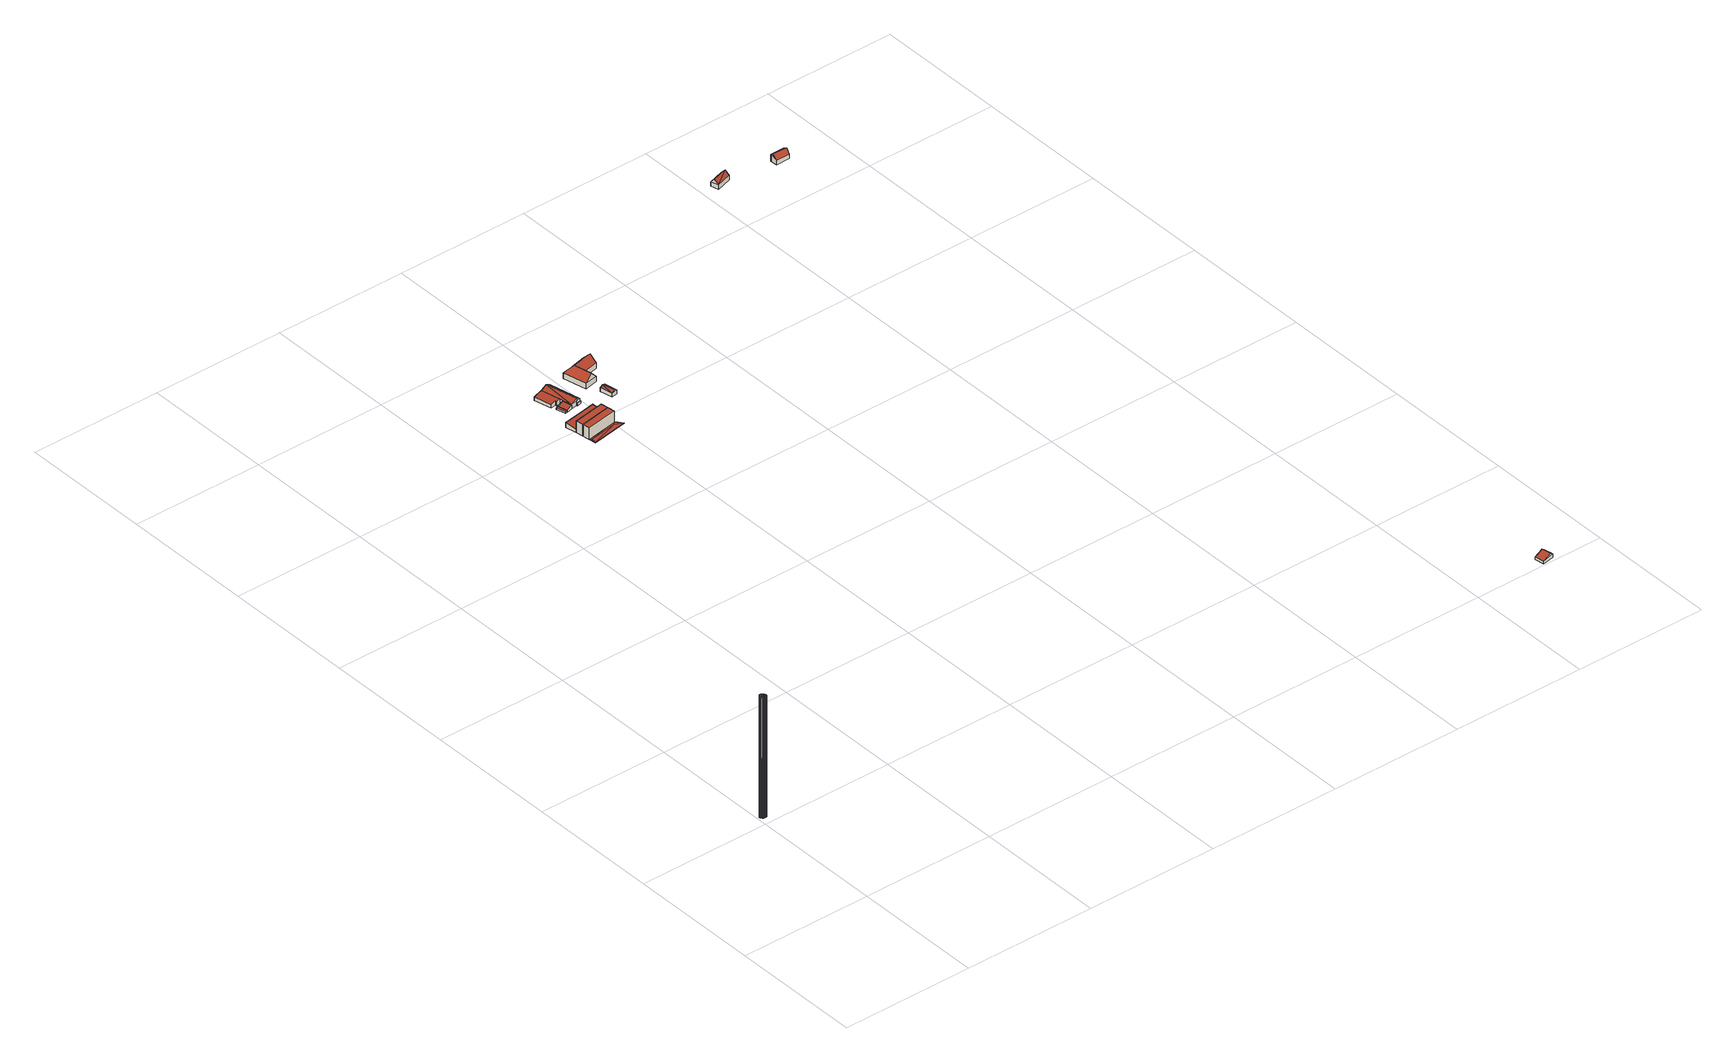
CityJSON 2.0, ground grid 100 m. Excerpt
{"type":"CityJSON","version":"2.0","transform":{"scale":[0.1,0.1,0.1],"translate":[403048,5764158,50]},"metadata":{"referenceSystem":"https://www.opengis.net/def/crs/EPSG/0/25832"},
"CityObjects":{
"building1":{"type":"Building","attributes":{"Geometrietyp2DReferenz":"1000","Gemeindeschluessel":"05515000","function":"51002_1220","roofType":"9999","measuredHeight":93.53},"geometry":[{"type":"Solid","lod":"2","boundaries":[[[[0,1,2]],[[1,3,2]],[[4,5,0]],[[5,1,0]],[[6,7,4]],[[7,5,4]],[[8,9,6]],[[9,7,6]],[[10,11,8]],[[11,9,8]],[[12,13,10]],[[13,11,10]],[[14,15,12]],[[15,13,12]],[[16,17,14]],[[17,15,14]],[[18,19,16]],[[19,17,16]],[[20,21,18]],[[21,19,18]],[[22,23,20]],[[23,21,20]],[[24,25,22]],[[25,23,22]],[[26,27,24]],[[27,25,24]],[[28,29,26]],[[29,27,26]],[[30,31,28]],[[31,29,28]],[[32,33,30]],[[33,31,30]],[[34,35,32]],[[35,33,32]],[[36,37,34]],[[37,35,34]],[[38,39,36]],[[39,37,36]],[[2,3,38]],[[3,39,38]],[[3,1,39]],[[1,5,39]],[[5,7,39]],[[7,9,39]],[[9,11,39]],[[11,13,39]],[[13,15,39]],[[15,17,39]],[[17,19,39]],[[19,21,39]],[[21,23,39]],[[23,25,39]],[[25,27,39]],[[27,29,39]],[[29,31,39]],[[31,33,39]],[[33,35,39]],[[35,37,39]],[[0,2,4]],[[2,38,4]],[[38,36,4]],[[36,34,4]],[[34,32,4]],[[32,30,4]],[[30,28,4]],[[28,26,4]],[[26,24,4]],[[24,22,4]],[[22,20,4]],[[20,18,4]],[[18,16,4]],[[16,14,4]],[[14,12,4]],[[12,10,4]],[[10,8,4]],[[8,6,4]]]],"semantics":{"surfaces":[{"type":"WallSurface"},{"type":"GroundSurface"},{"type":"RoofSurface"}],"values":[[0,0,0,0,0,0,0,0,0,0,0,0,0,0,0,0,0,0,0,0,0,0,0,0,0,0,0,0,0,0,0,0,0,0,0,0,0,0,0,0,1,1,1,1,1,1,1,1,1,1,1,1,1,1,1,1,1,1,2,2,2,2,2,2,2,2,2,2,2,2,2,2,2,2,2,2]]}}]},
"building2":{"type":"Building","attributes":{"Gemeindeschluessel":"05515000","Geometrietyp2DReferenz":"3000","function":"51003_1201","roofType":"1000","measuredHeight":9},"geometry":[{"type":"Solid","lod":"2","boundaries":[[[[40,41,42,43]],[[44,45,41,40]],[[46,47,45,44]],[[43,42,47,46]],[[44,40,43,46]],[[41,45,47,42]]]],"semantics":{"surfaces":[{"type":"WallSurface"},{"type":"RoofSurface"},{"type":"GroundSurface"}],"values":[[0,0,0,0,1,2]]}}]},
"building3":{"type":"Building","attributes":{"Gemeindeschluessel":"05515000","Geometrietyp2DReferenz":"3000","function":"51003_1201","roofType":"5000","measuredHeight":1.42},"geometry":[{"type":"Solid","lod":"2","boundaries":[[[[48,45,47,49]],[[50,51,45,48]],[[52,53,51,50]],[[49,47,53,52]],[[48,54,50]],[[52,55,49]],[[55,54,48]],[[48,49,55]],[[52,50,54]],[[54,55,52]],[[45,51,53,47]]]],"semantics":{"surfaces":[{"type":"WallSurface"},{"type":"RoofSurface"},{"type":"GroundSurface"}],"values":[[0,0,0,0,1,0,1,1,1,1,2]]}}]},
"building4":{"type":"Building","attributes":{"Gemeindeschluessel":"05515000","Geometrietyp2DReferenz":"3000","function":"51003_1201","roofType":"1000","measuredHeight":9},"geometry":[{"type":"Solid","lod":"2","boundaries":[[[[56,57,42,43]],[[58,59,57,56]],[[40,41,59,58]],[[43,42,41,40]],[[58,56,43,40]],[[57,59,41,42]]]],"semantics":{"surfaces":[{"type":"WallSurface"},{"type":"RoofSurface"},{"type":"GroundSurface"}],"values":[[0,0,0,0,1,2]]}}]},
"building5":{"type":"Building","attributes":{"Gemeindeschluessel":"05515000","Geometrietyp2DReferenz":"3000","function":"31001_2700","roofType":"2100","measuredHeight":3.64},"geometry":[{"type":"Solid","lod":"2","boundaries":[[[[60,57,59,61]],[[62,63,57,60]],[[64,65,63,62]],[[66,67,65,64]],[[68,69,67,66]],[[70,71,69,68]],[[72,73,71,70]],[[61,59,73,72]],[[70,68,66,64,62,60,61,72]],[[57,63,65,67,69,71,73,59]]]],"semantics":{"surfaces":[{"type":"WallSurface"},{"type":"RoofSurface"},{"type":"GroundSurface"}],"values":[[0,0,0,0,0,0,0,0,1,2]]}}]},
"building6":{"type":"Building","attributes":{"Gemeindeschluessel":"05515000","Geometrietyp2DReferenz":"3000","function":"51009_1610","roofType":"2100","measuredHeight":1.68},"geometry":[{"type":"Solid","lod":"2","boundaries":[[[[74,75,76,77]],[[78,79,75,74]],[[80,81,79,78]],[[77,76,81,80]],[[78,74,77,80]],[[75,79,81,76]]]],"semantics":{"surfaces":[{"type":"WallSurface"},{"type":"RoofSurface"},{"type":"GroundSurface"}],"values":[[0,0,0,0,1,2]]}}]},
"building7":{"type":"Building","attributes":{"Gemeindeschluessel":"05515000","Geometrietyp2DReferenz":"3000","function":"31001_2700","roofType":"2100","measuredHeight":3.65},"geometry":[{"type":"Solid","lod":"2","boundaries":[[[[82,83,84,85]],[[86,87,83,82]],[[88,89,87,86]],[[90,91,89,88]],[[92,93,91,90]],[[85,84,93,92]],[[90,88,86,82,85,92]],[[83,87,89,91,93,84]]]],"semantics":{"surfaces":[{"type":"WallSurface"},{"type":"RoofSurface"},{"type":"GroundSurface"}],"values":[[0,0,0,0,0,0,1,2]]}}]},
"building8":{"type":"Building","attributes":{"Gemeindeschluessel":"05515000","Geometrietyp2DReferenz":"3000","function":"31001_2700"},"children":["building8-1","building8-2"]},
"building8-1":{"type":"BuildingPart","attributes":{"roofType":"2100","measuredHeight":2.82},"parents":["building8"],"geometry":[{"type":"Solid","lod":"2","boundaries":[[[[94,95,75,74]],[[78,79,96,97]],[[74,75,79,78]],[[97,94,74,78]],[[95,96,79,75]],[[95,94,97,96]]]],"semantics":{"surfaces":[{"type":"WallSurface"},{"type":"RoofSurface"},{"type":"GroundSurface"},{"type":"ClosureSurface"}],"values":[[0,0,0,1,2,3]]}}]},
"building8-2":{"type":"BuildingPart","attributes":{"roofType":"3100","measuredHeight":5.38},"parents":["building8"],"geometry":[{"type":"Solid","lod":"2","boundaries":[[[[98,99,100,101]],[[102,97,96,99,98]],[[103,104,95,94,105]],[[106,107,104,103]],[[108,109,107,106]],[[101,100,109,108]],[[101,108,110]],[[111,110,108]],[[112,110,111,102]],[[106,103,105,102,111]],[[112,102,98]],[[110,112,98,101]],[[108,106,111]],[[99,96,95,104,107,109,100]],[[97,102,105,94]],[[95,96,97,94]]]],"semantics":{"surfaces":[{"type":"WallSurface"},{"type":"RoofSurface"},{"type":"GroundSurface"},{"type":"ClosureSurface"}],"values":[[0,0,0,0,0,0,1,1,1,1,0,0,0,2,0,3]]}}]},
"building9":{"type":"Building","attributes":{"Gemeindeschluessel":"05515000","Geometrietyp2DReferenz":"3000","function":"31001_2700","roofType":"1000","measuredHeight":1.96},"geometry":[{"type":"Solid","lod":"2","boundaries":[[[[113,114,115,116]],[[117,118,114,113]],[[119,120,118,117]],[[116,115,120,119]],[[117,113,116,119]],[[114,118,120,115]]]],"semantics":{"surfaces":[{"type":"WallSurface"},{"type":"RoofSurface"},{"type":"GroundSurface"}],"values":[[0,0,0,0,1,2]]}}]},
"building10":{"type":"Building","attributes":{"Gemeindeschluessel":"05515000","Geometrietyp2DReferenz":"3000","function":"31001_2700","roofType":"5000","measuredHeight":4.01},"geometry":[{"type":"Solid","lod":"2","boundaries":[[[[121,122,123,124]],[[125,126,122,121]],[[127,128,126,125]],[[129,130,128,127]],[[124,123,130,129]],[[127,131,132]],[[132,129,127]],[[131,125,121,124]],[[124,132,131]],[[132,124,129]],[[131,127,125]],[[122,126,128,130,123]]]],"semantics":{"surfaces":[{"type":"WallSurface"},{"type":"RoofSurface"},{"type":"GroundSurface"}],"values":[[0,0,0,0,0,1,1,1,1,0,0,2]]}}]},
"building11":{"type":"Building","attributes":{"Gemeindeschluessel":"05515000","Geometrietyp2DReferenz":"3000","function":"31001_1000","roofType":"5000","measuredHeight":9.37},"address":[{"country":"Germany","locality":"Münster","thoroughfareNumber":"360","thoroughfareName":"Langenhorster Stiege"}],"geometry":[{"type":"Solid","lod":"2","boundaries":[[[[133,134,135,136]],[[137,138,134,133]],[[139,140,138,137]],[[141,142,140,139]],[[143,144,142,141]],[[145,146,144,143]],[[147,148,146,145]],[[136,135,148,147]],[[149,150,151,147,145,152]],[[145,143,152]],[[152,143,141,149]],[[149,141,139,150]],[[151,150,139,137,153]],[[153,137,133,154]],[[133,136,154]],[[153,154,136,147,151]],[[134,138,140,142,144,146,148,135]]]],"semantics":{"surfaces":[{"type":"WallSurface"},{"type":"RoofSurface"},{"type":"GroundSurface"}],"values":[[0,0,0,0,0,0,0,0,1,0,1,1,1,1,0,1,2]]}}]},
"building12":{"type":"Building","attributes":{"Gemeindeschluessel":"05515000","Geometrietyp2DReferenz":"3000","function":"31001_2700","roofType":"5000","measuredHeight":4.42},"geometry":[{"type":"Solid","lod":"2","boundaries":[[[[155,156,157,158]],[[159,160,156,155]],[[161,162,160,159]],[[163,164,162,161]],[[165,166,164,163]],[[167,168,166,165]],[[158,157,168,167]],[[169,159,155,158,170]],[[167,165,163,161,169,170]],[[159,169,161]],[[167,170,158]],[[156,160,162,164,166,168,157]]]],"semantics":{"surfaces":[{"type":"WallSurface"},{"type":"RoofSurface"},{"type":"GroundSurface"}],"values":[[0,0,0,0,0,0,0,1,1,0,0,2]]}}]},
"building13":{"type":"Building","attributes":{"Gemeindeschluessel":"05515000","Geometrietyp2DReferenz":"3000","function":"31001_2460","roofType":"3100","measuredHeight":6.42},"geometry":[{"type":"Solid","lod":"2","boundaries":[[[[171,172,173,174]],[[175,176,172,171]],[[177,178,176,175]],[[174,173,178,177]],[[171,179,175]],[[177,180,174]],[[171,174,180]],[[180,179,171]],[[179,180,177]],[[177,175,179]],[[172,176,178,173]]]],"semantics":{"surfaces":[{"type":"WallSurface"},{"type":"RoofSurface"},{"type":"GroundSurface"}],"values":[[0,0,0,0,0,0,1,1,1,1,2]]}}]},
"building14":{"type":"Building","attributes":{"Gemeindeschluessel":"05515000","Geometrietyp2DReferenz":"3000","function":"31001_1310","roofType":"5000","measuredHeight":6.86},"geometry":[{"type":"Solid","lod":"2","boundaries":[[[[181,182,183,184]],[[185,186,182,181]],[[187,188,186,185]],[[189,190,188,187]],[[184,183,190,189]],[[187,191,192,189]],[[185,181,184,192,191]],[[185,191,187]],[[189,192,184]],[[182,186,188,190,183]]]],"semantics":{"surfaces":[{"type":"WallSurface"},{"type":"RoofSurface"},{"type":"GroundSurface"}],"values":[[0,0,0,0,0,1,1,0,0,2]]}}]}
},
"vertices":[
[50,1070,959],[50,1070,24],[46,1076,959],[46,1076,24],[53,1062,959],[53,1062,24],[53,1054,959],[53,1054,24],[50,1047,959],[50,1047,24],[46,1041,959],[46,1041,24],[40,1036,959],[40,1036,24],[32,1034,959],[32,1034,24],[24,1034,959],[24,1034,24],[17,1036,959],[17,1036,24],[11,1041,959],[11,1041,24],[6,1047,959],[6,1047,24],[3,1054,959],[3,1054,24],[3,1062,959],[3,1062,24],[6,1070,959],[6,1070,24],[11,1076,959],[11,1076,24],[17,1081,959],[17,1081,24],[24,1083,959],[24,1083,24],[32,1083,959],[32,1083,24],[40,1081,959],[40,1081,24],
[2004,4969,97],[2004,4969,7],[1766,4927,7],[1766,4927,97],[2013,4914,97],[2013,4914,7],[1774,4873,97],[1774,4873,7],
[2013,4914,12],[1774,4873,12],[2051,4864,12],[2051,4864,7],[1781,4820,12],[1781,4820,7],[1986,4881,21],[1777,4846,21],
[1758,4983,97],[1758,4983,7],[1995,5024,97],[1995,5024,7],
[1758,4983,33],[1995,5024,33],[1743,5069,43],[1743,5069,7],[1921,5100,43],[1921,5100,7],[1921,5099,43],[1921,5099,7],[2000,5113,43],[2000,5113,7],[2011,5052,36],[2011,5052,7],[1991,5048,36],[1991,5048,7],
[1836,5257,23],[1836,5257,7],[1821,5254,7],[1821,5254,19],[1851,5185,23],[1851,5185,7],[1836,5182,19],[1836,5182,7],
[1877,5288,44],[1877,5288,8],[1846,5433,8],[1846,5433,44],[1845,5281,40],[1845,5281,8],[1843,5291,40],[1843,5291,8],[1804,5283,34],[1804,5283,8],[1775,5417,34],[1775,5417,8],
[1882,5267,35],[1882,5267,7],[1897,5195,7],[1897,5195,35],
[1945,5205,41],[1945,5205,7],[1978,5212,7],[1978,5212,41],[1897,5195,41],[1877,5288,41],[1877,5288,7],[1882,5267,41],[1846,5433,41],[1846,5433,7],[1927,5450,41],[1927,5450,7],[1947,5206,60],[1896,5443,60],[1945,5205,60],
[1978,5212,27],[1978,5212,8],[1945,5205,8],[1945,5205,27],[1979,5203,27],[1979,5203,8],[1947,5197,27],[1947,5197,8],
[2215,5163,39],[2215,5163,8],[2201,5234,8],[2201,5234,39],[2220,5138,39],[2220,5138,8],[2173,5129,39],[2173,5129,8],[2153,5223,39],[2153,5223,8],[2200,5134,48],[2181,5229,48],
[2104,5302,49],[2104,5302,8],[2203,5322,8],[2203,5322,49],[2066,5480,49],[2066,5480,8],[2155,5498,49],[2155,5498,8],[2154,5501,49],[2154,5501,8],[2272,5526,49],[2272,5526,8],[2292,5430,49],[2292,5430,8],[2185,5407,49],[2185,5407,8],[2206,5462,100],[2204,5460,98],[2129,5444,98],[2282,5478,100],[2126,5440,102],[2153,5312,102],
[5533,76,32],[5533,76,12],[5546,4,12],[5546,4,32],[5595,87,55],[5595,87,12],[5619,93,41],[5619,93,12],[5623,68,41],[5623,68,12],[5627,41,42],[5627,41,12],[5632,20,41],[5632,20,12],[5599,88,56],[5612,16,56],
[4113,6414,39],[4113,6414,5],[4228,6449,5],[4228,6449,39],[4096,6472,39],[4096,6472,5],[4210,6507,39],[4210,6507,5],[4104,6443,70],[4219,6478,70],
[4558,6438,56],[4558,6438,6],[4557,6433,6],[4557,6433,59],[4665,6438,56],[4665,6438,6],[4664,6381,40],[4664,6381,6],[4558,6381,40],[4558,6381,6],[4664,6410,74],[4558,6411,74]
]}
